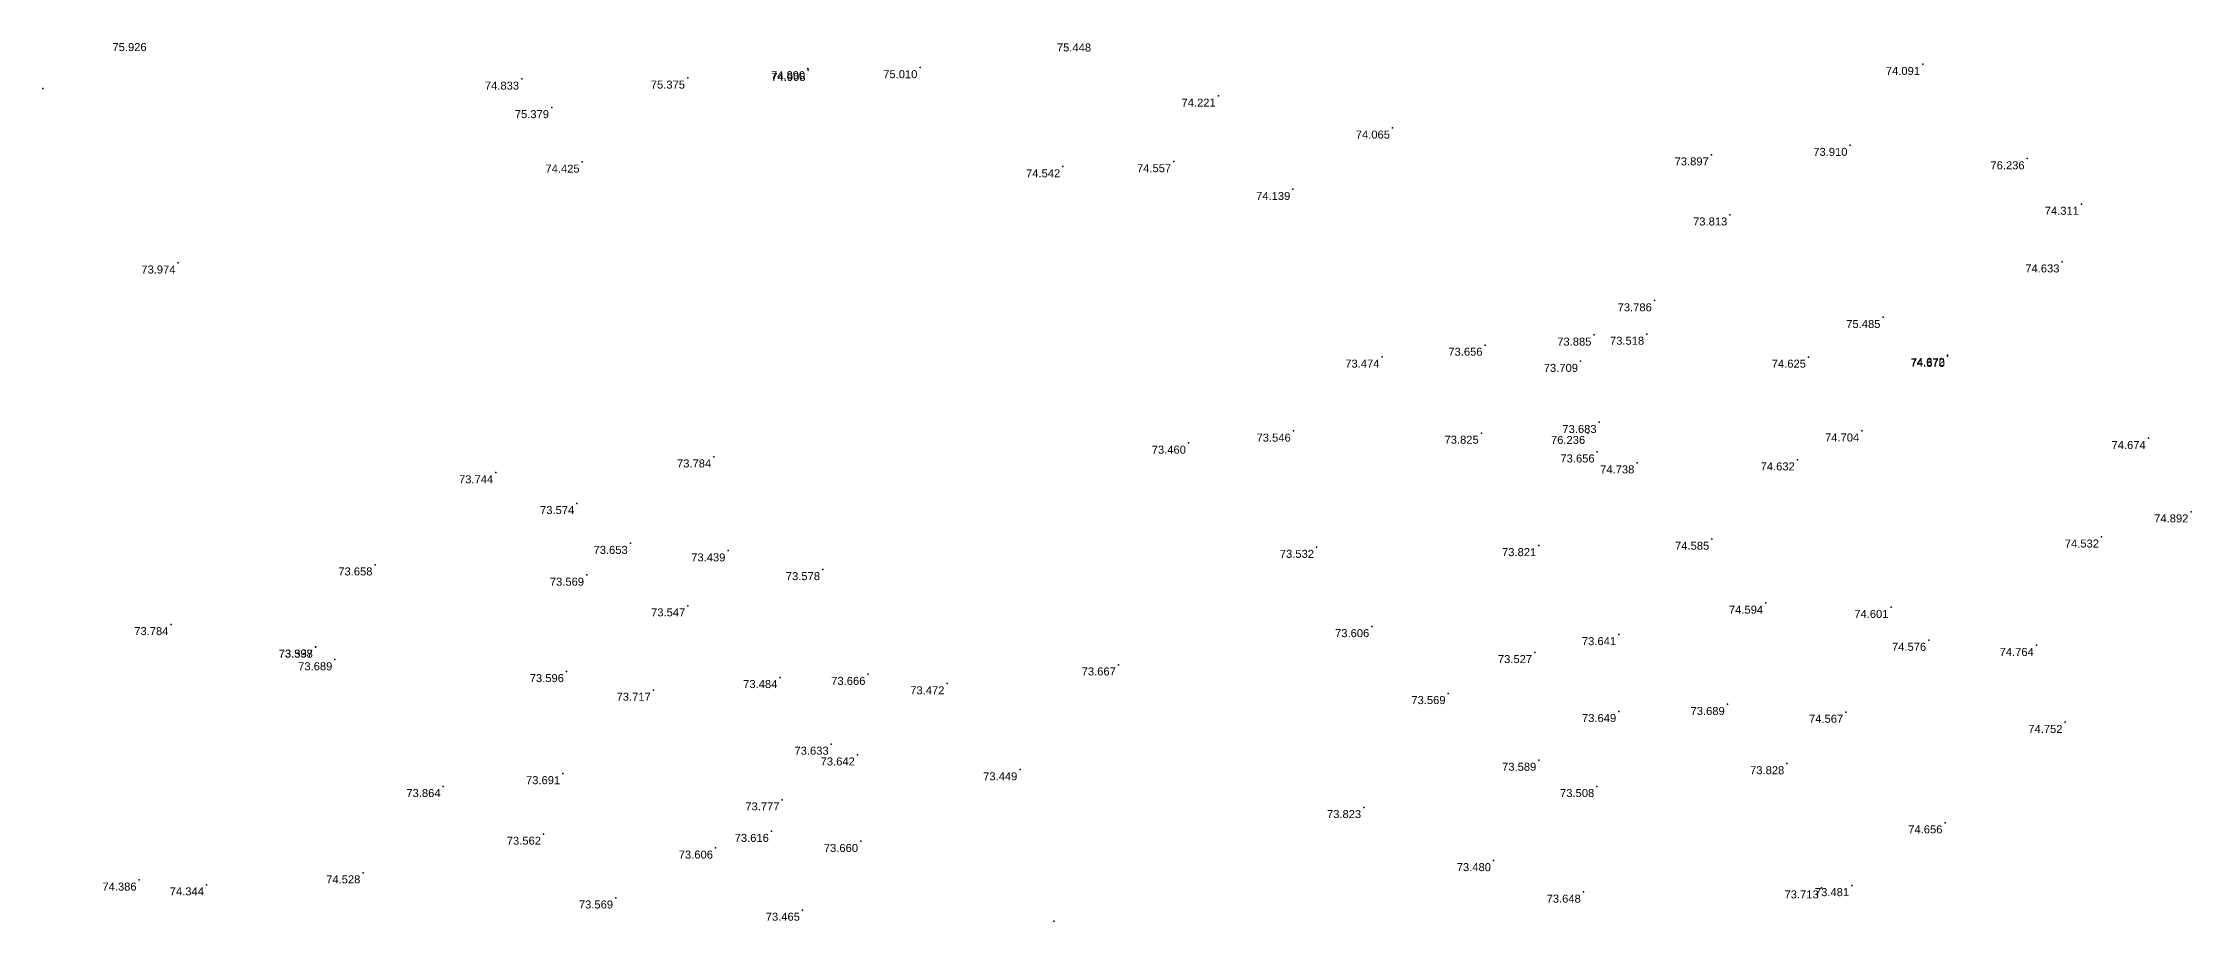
# Model space of a CAD drawing. Header units: millimetres. Extents: x 706139 to 707011, y 753722 to 954403.
# Drawn here: x 706370.1 to 706450.6, y 954079.9 to 954112.8 of the extents above; entities that cross this region are included whole.
import ezdxf
from ezdxf.enums import TextEntityAlignment as Align

# ---------------------------------------------------------------- set-up
doc = ezdxf.new("R2010")
doc.units = ezdxf.units.MM
doc.linetypes.add('SOLID_LINE', pattern=[0])
doc.layers.add('Height', color=7, linetype='Continuous')
doc.styles.get("Standard").update_dxf_attribs({"font": 'arial.ttf'})

msp = doc.modelspace()

# ---------------------------------------------------------------- linework, layer by layer
at = {"color": 0, "linetype": 'SOLID_LINE'}
for p in [(706440.5427, 954112.0147, 74.0911), (706440.5427, 954112.0147, 74.0911), (706440.5427, 954112.0147, 74.0911), (706388.0239, 954111.4641, 74.8327), (706388.0239, 954111.4641, 74.8327), (706388.0239, 954111.4641, 74.8327), (706394.245, 954111.5017, 75.3751), (706394.245, 954111.5017, 75.3751), (706394.245, 954111.5017, 75.3751), (706398.7486, 954111.8546, 74.8897), (706398.7486, 954111.8546, 74.8897), (706398.7486, 954111.8546, 74.8897), (706398.7621, 954111.7902, 74.9083), (706398.7621, 954111.7902, 74.9083), (706398.7621, 954111.7902, 74.9083), (706402.9561, 954111.8919, 75.0104), (706402.9561, 954111.8919, 75.0104), (706402.9561, 954111.8919, 75.0104), (706370.0763, 954111.1073, 79.1359), (706370.0763, 954111.1073, 79.1359), (706370.0763, 954111.1073, 79.1359), (706389.147, 954110.3937, 75.3789), (706389.147, 954110.3937, 75.3789), (706389.147, 954110.3937, 75.3789), (706414.1382, 954110.8256, 74.2209), (706414.1382, 954110.8256, 74.2209), (706414.1382, 954110.8256, 74.2209), (706420.6727, 954109.628, 74.0654), (706420.6727, 954109.628, 74.0654), (706420.6727, 954109.628, 74.0654), (706437.8224, 954108.9817, 73.9096), (706437.8224, 954108.9817, 73.9096), (706437.8224, 954108.9817, 73.9096), (706390.294, 954108.3529, 74.4247), (706390.294, 954108.3529, 74.4247), (706390.294, 954108.3529, 74.4247), (706408.3101, 954108.177, 74.5419), (706408.3101, 954108.177, 74.5419), (706408.3101, 954108.177, 74.5419), (706412.4687, 954108.3689, 74.5566), (706412.4687, 954108.3689, 74.5566), (706412.4687, 954108.3689, 74.5566), (706432.6226, 954108.6234, 73.8973), (706432.6226, 954108.6234, 73.8973), (706432.6226, 954108.6234, 73.8973), (706444.4632, 954108.4759, 76.2355), (706444.4632, 954108.4759, 76.2355), (706444.4632, 954108.4759, 76.2355), (706416.9361, 954107.3278, 74.139), (706416.9361, 954107.3278, 74.139), (706416.9361, 954107.3278, 74.139), (706433.3165, 954106.3719, 73.8126), (706433.3165, 954106.3719, 73.8126), (706433.3165, 954106.3719, 73.8126), (706446.4978, 954106.7725, 74.3107), (706446.4978, 954106.7725, 74.3107), (706446.4978, 954106.7725, 74.3107), (706375.1453, 954104.5716, 73.9741), (706375.1453, 954104.5716, 73.9741), (706375.1453, 954104.5716, 73.9741), (706445.7702, 954104.6121, 74.6329), (706445.7702, 954104.6121, 74.6329), (706445.7702, 954104.6121, 74.6329), (706430.4881, 954103.1545, 73.7861), (706430.4881, 954103.1545, 73.7861), (706430.4881, 954103.1545, 73.7861), (706439.0572, 954102.5303, 75.4849), (706439.0572, 954102.5303, 75.4849), (706439.0572, 954102.5303, 75.4849), (706428.2241, 954101.8693, 73.8845), (706428.2241, 954101.8693, 73.8845), (706428.2241, 954101.8693, 73.8845), (706430.2012, 954101.9023, 73.518), (706430.2012, 954101.9023, 73.518), (706430.2012, 954101.9023, 73.518), (706420.2786, 954101.0443, 73.4742), (706420.2786, 954101.0443, 73.4742), (706420.2786, 954101.0443, 73.4742), (706424.1416, 954101.4902, 73.6561), (706424.1416, 954101.4902, 73.6561), (706424.1416, 954101.4902, 73.6561), (706427.7201, 954100.885, 73.7088), (706427.7201, 954100.885, 73.7088), (706427.7201, 954100.885, 73.7088), (706436.2646, 954101.0418, 74.6246), (706436.2646, 954101.0418, 74.6246), (706436.2646, 954101.0418, 74.6246), (706441.471, 954101.1095, 74.6724), (706441.471, 954101.1095, 74.6724), (706441.471, 954101.1095, 74.6724), (706441.4763, 954101.0716, 74.8699), (706441.4763, 954101.0716, 74.8699), (706441.4763, 954101.0716, 74.8699), (706428.4174, 954098.5944, 73.6833), (706428.4174, 954098.5944, 73.6833), (706428.4174, 954098.5944, 73.6833), (706413.0232, 954097.8193, 73.4597), (706413.0232, 954097.8193, 73.4597), (706413.0232, 954097.8193, 73.4597), (706416.9521, 954098.2702, 73.5455), (706416.9521, 954098.2702, 73.5455), (706416.9521, 954098.2702, 73.5455), (706423.9989, 954098.1913, 73.8252), (706423.9989, 954098.1913, 73.8252), (706423.9989, 954098.1913, 73.8252), (706427.989, 954098.1841, 76.2358), (706427.989, 954098.1841, 76.2358), (706427.989, 954098.1841, 76.2358), (706428.3437, 954097.4899, 73.6559), (706428.3437, 954097.4899, 73.6559), (706428.3437, 954097.4899, 73.6559), (706438.262, 954098.2754, 74.7041), (706438.262, 954098.2754, 74.7041), (706438.262, 954098.2754, 74.7041), (706449.0044, 954097.9948, 74.6741), (706449.0044, 954097.9948, 74.6741), (706449.0044, 954097.9948, 74.6741), (706387.0532, 954096.7086, 73.7439), (706387.0532, 954096.7086, 73.7439), (706387.0532, 954096.7086, 73.7439), (706395.2265, 954097.3031, 73.7842), (706395.2265, 954097.3031, 73.7842), (706395.2265, 954097.3031, 73.7842), (706429.8331, 954097.0794, 74.7376), (706429.8331, 954097.0794, 74.7376), (706429.8331, 954097.0794, 74.7376), (706435.8481, 954097.1911, 74.6322), (706435.8481, 954097.1911, 74.6322), (706435.8481, 954097.1911, 74.6322), (706390.093, 954095.5555, 73.5737), (706390.093, 954095.5555, 73.5737), (706390.093, 954095.5555, 73.5737), (706450.602, 954095.2439, 74.892), (706450.602, 954095.2439, 74.892), (706450.602, 954095.2439, 74.892), (706447.2513, 954094.3021, 74.5323), (706447.2513, 954094.3021, 74.5323), (706447.2513, 954094.3021, 74.5323), (706392.0976, 954094.0632, 73.6533), (706392.0976, 954094.0632, 73.6533), (706392.0976, 954094.0632, 73.6533), (706395.7597, 954093.7839, 73.4387), (706395.7597, 954093.7839, 73.4387), (706395.7597, 954093.7839, 73.4387), (706417.8241, 954093.9144, 73.5324), (706417.8241, 954093.9144, 73.5324), (706417.8241, 954093.9144, 73.5324), (706426.1546, 954093.9783, 73.8208), (706426.1546, 954093.9783, 73.8208), (706426.1546, 954093.9783, 73.8208), (706432.6401, 954094.219, 74.5852), (706432.6401, 954094.219, 74.5852), (706432.6401, 954094.219, 74.5852), (706382.5291, 954093.2556, 73.6577), (706382.5291, 954093.2556, 73.6577), (706382.5291, 954093.2556, 73.6577), (706390.461, 954092.872, 73.5688), (706390.461, 954092.872, 73.5688), (706390.461, 954092.872, 73.5688), (706399.3061, 954093.079, 73.578), (706399.3061, 954093.079, 73.578), (706399.3061, 954093.079, 73.578), (706394.255, 954091.7216, 73.5466), (706394.255, 954091.7216, 73.5466), (706394.255, 954091.7216, 73.5466), (706434.6603, 954091.8231, 74.5943), (706434.6603, 954091.8231, 74.5943), (706434.6603, 954091.8231, 74.5943), (706439.3595, 954091.662, 74.6012), (706439.3595, 954091.662, 74.6012), (706439.3595, 954091.662, 74.6012), (706374.8796, 954091.0178, 73.7843), (706374.8796, 954091.0178, 73.7843), (706374.8796, 954091.0178, 73.7843), (706419.896, 954090.9424, 73.606), (706419.896, 954090.9424, 73.606), (706419.896, 954090.9424, 73.606), (706429.1488, 954090.6421, 73.6415), (706429.1488, 954090.6421, 73.6415), (706429.1488, 954090.6421, 73.6415), (706440.7728, 954090.4309, 74.576), (706440.7728, 954090.4309, 74.576), (706440.7728, 954090.4309, 74.576), (706444.8074, 954090.2373, 74.7641), (706444.8074, 954090.2373, 74.7641), (706444.8074, 954090.2373, 74.7641), (706380.2931, 954090.1719, 73.3985), (706380.2931, 954090.1719, 73.3985), (706380.2931, 954090.1719, 73.3985), (706380.2998, 954090.1792, 73.5368), (706380.2998, 954090.1792, 73.5368), (706380.2998, 954090.1792, 73.5368), (706381.024, 954089.7009, 73.6888), (706381.024, 954089.7009, 73.6888), (706381.024, 954089.7009, 73.6888), (706410.3959, 954089.507, 73.6672), (706410.3959, 954089.507, 73.6672), (706410.3959, 954089.507, 73.6672), (706425.9999, 954089.9706, 73.527), (706425.9999, 954089.9706, 73.527), (706425.9999, 954089.9706, 73.527), (706389.7067, 954089.2571, 73.5964), (706389.7067, 954089.2571, 73.5964), (706389.7067, 954089.2571, 73.5964), (706397.7069, 954089.0336, 73.4843), (706397.7069, 954089.0336, 73.4843), (706397.7069, 954089.0336, 73.4843), (706401.0088, 954089.1534, 73.666), (706401.0088, 954089.1534, 73.666), (706401.0088, 954089.1534, 73.666), (706403.9708, 954088.8013, 73.4717), (706403.9708, 954088.8013, 73.4717), (706403.9708, 954088.8013, 73.4717), (706392.9624, 954088.5602, 73.7173), (706392.9624, 954088.5602, 73.7173), (706392.9624, 954088.5602, 73.7173), (706422.7557, 954088.4337, 73.5688), (706422.7557, 954088.4337, 73.5688), (706422.7557, 954088.4337, 73.5688), (706433.2216, 954088.0251, 73.689), (706433.2216, 954088.0251, 73.689), (706433.2216, 954088.0251, 73.689), (706429.1514, 954087.7611, 73.649), (706429.1514, 954087.7611, 73.649), (706429.1514, 954087.7611, 73.649), (706437.6632, 954087.7337, 74.5671), (706437.6632, 954087.7337, 74.5671), (706437.6632, 954087.7337, 74.5671), (706445.8839, 954087.3513, 74.7516), (706445.8839, 954087.3513, 74.7516), (706445.8839, 954087.3513, 74.7516), (706399.6294, 954086.5357, 73.6331), (706399.6294, 954086.5357, 73.6331), (706399.6294, 954086.5357, 73.6331), (706389.5652, 954085.432, 73.6908), (706389.5652, 954085.432, 73.6908), (706389.5652, 954085.432, 73.6908), (706400.6114, 954086.1345, 73.6418), (706400.6114, 954086.1345, 73.6418), (706400.6114, 954086.1345, 73.6418), (706406.7033, 954085.5769, 73.4487), (706406.7033, 954085.5769, 73.4487), (706406.7033, 954085.5769, 73.4487), (706426.1572, 954085.9351, 73.5889), (706426.1572, 954085.9351, 73.5889), (706426.1572, 954085.9351, 73.5889), (706435.4531, 954085.8046, 73.8278), (706435.4531, 954085.8046, 73.8278), (706435.4531, 954085.8046, 73.8278), (706385.0821, 954084.9485, 73.8643), (706385.0821, 954084.9485, 73.8643), (706385.0821, 954084.9485, 73.8643), (706428.3293, 954084.9505, 73.5079), (706428.3293, 954084.9505, 73.5079), (706428.3293, 954084.9505, 73.5079), (706397.7877, 954084.4494, 73.7771), (706397.7877, 954084.4494, 73.7771), (706397.7877, 954084.4494, 73.7771), (706419.5918, 954084.1618, 73.8228), (706419.5918, 954084.1618, 73.8228), (706419.5918, 954084.1618, 73.8228), (706388.8455, 954083.1644, 73.5621), (706388.8455, 954083.1644, 73.5621), (706388.8455, 954083.1644, 73.5621), (706397.3877, 954083.2686, 73.6156), (706397.3877, 954083.2686, 73.6156), (706397.3877, 954083.2686, 73.6156), (706441.3824, 954083.5872, 74.6559), (706441.3824, 954083.5872, 74.6559), (706441.3824, 954083.5872, 74.6559), (706395.2923, 954082.6429, 73.6065), (706395.2923, 954082.6429, 73.6065), (706395.2923, 954082.6429, 73.6065), (706400.7309, 954082.8914, 73.6602), (706400.7309, 954082.8914, 73.6602), (706400.7309, 954082.8914, 73.6602), (706373.6861, 954081.4437, 74.3865), (706373.6861, 954081.4437, 74.3865), (706373.6861, 954081.4437, 74.3865), (706382.0748, 954081.7151, 74.5275), (706382.0748, 954081.7151, 74.5275), (706382.0748, 954081.7151, 74.5275), (706424.4578, 954082.1726, 73.4796), (706424.4578, 954082.1726, 73.4796), (706424.4578, 954082.1726, 73.4796), (706376.212, 954081.2649, 74.344), (706376.212, 954081.2649, 74.344), (706376.212, 954081.2649, 74.344), (706391.548, 954080.7735, 73.5692), (706391.548, 954080.7735, 73.5692), (706391.548, 954080.7735, 73.5692), (706427.8252, 954080.9917, 73.6479), (706427.8252, 954080.9917, 73.6479), (706427.8252, 954080.9917, 73.6479), (706436.7451, 954081.1512, 73.7131), (706436.7451, 954081.1512, 73.7131), (706436.7451, 954081.1512, 73.7131), (706437.8838, 954081.2353, 73.4807), (706437.8838, 954081.2353, 73.4807), (706437.8838, 954081.2353, 73.4807), (706398.5531, 954080.3146, 73.4648), (706398.5531, 954080.3146, 73.4648), (706398.5531, 954080.3146, 73.4648), (706407.9691, 954079.9026, 73.4966), (706407.9691, 954079.9026, 73.4966), (706407.9691, 954079.9026, 73.4966)]:
    msp.add_point(p, dxfattribs=at)

# ---------------------------------------------------------------- texts
at = {"layer": 'Height', "color": 4, "linetype": 'SOLID_LINE'}
for s, p in [('75.926', (706373.9629, 954112.8075, 75.9262)), ('75.926', (706373.9629, 954112.8075, 75.9262)), ('75.926', (706373.9629, 954112.8075, 75.9262)), ('75.448', (706409.3672, 954112.7938, 75.4484)), ('75.448', (706409.3672, 954112.7938, 75.4484)), ('75.448', (706409.3672, 954112.7938, 75.4484)), ('74.833', (706387.9239, 954111.3641, 74.8327)), ('74.833', (706387.9239, 954111.3641, 74.8327)), ('74.833', (706387.9239, 954111.3641, 74.8327)), ('75.375', (706394.145, 954111.4017, 75.3751)), ('75.375', (706394.145, 954111.4017, 75.3751)), ('75.375', (706394.145, 954111.4017, 75.3751)), ('74.890', (706398.6486, 954111.7546, 74.8897)), ('74.890', (706398.6486, 954111.7546, 74.8897)), ('74.890', (706398.6486, 954111.7546, 74.8897)), ('74.908', (706398.6621, 954111.6902, 74.9083)), ('74.908', (706398.6621, 954111.6902, 74.9083)), ('74.908', (706398.6621, 954111.6902, 74.9083)), ('75.010', (706402.8561, 954111.7919, 75.0104)), ('75.010', (706402.8561, 954111.7919, 75.0104)), ('75.010', (706402.8561, 954111.7919, 75.0104)), ('74.091', (706440.4427, 954111.9147, 74.0911)), ('74.091', (706440.4427, 954111.9147, 74.0911)), ('74.091', (706440.4427, 954111.9147, 74.0911)), ('74.221', (706414.0382, 954110.7256, 74.2209)), ('74.221', (706414.0382, 954110.7256, 74.2209)), ('74.221', (706414.0382, 954110.7256, 74.2209)), ('75.379', (706389.047, 954110.2937, 75.3789)), ('75.379', (706389.047, 954110.2937, 75.3789)), ('75.379', (706389.047, 954110.2937, 75.3789)), ('74.065', (706420.5727, 954109.528, 74.0654)), ('74.065', (706420.5727, 954109.528, 74.0654)), ('74.065', (706420.5727, 954109.528, 74.0654)), ('73.910', (706437.7224, 954108.8817, 73.9096)), ('73.910', (706437.7224, 954108.8817, 73.9096)), ('73.910', (706437.7224, 954108.8817, 73.9096)), ('74.425', (706390.194, 954108.2529, 74.4247)), ('74.425', (706390.194, 954108.2529, 74.4247)), ('74.425', (706390.194, 954108.2529, 74.4247)), ('74.542', (706408.2101, 954108.077, 74.5419)), ('74.542', (706408.2101, 954108.077, 74.5419)), ('74.542', (706408.2101, 954108.077, 74.5419)), ('74.557', (706412.3687, 954108.2689, 74.5566)), ('74.557', (706412.3687, 954108.2689, 74.5566)), ('74.557', (706412.3687, 954108.2689, 74.5566)), ('73.897', (706432.5226, 954108.5234, 73.8973)), ('73.897', (706432.5226, 954108.5234, 73.8973)), ('73.897', (706432.5226, 954108.5234, 73.8973)), ('76.236', (706444.3632, 954108.3759, 76.2355)), ('76.236', (706444.3632, 954108.3759, 76.2355)), ('76.236', (706444.3632, 954108.3759, 76.2355)), ('74.139', (706416.8361, 954107.2278, 74.139)), ('74.139', (706416.8361, 954107.2278, 74.139)), ('74.139', (706416.8361, 954107.2278, 74.139)), ('74.311', (706446.3978, 954106.6725, 74.3107)), ('74.311', (706446.3978, 954106.6725, 74.3107)), ('74.311', (706446.3978, 954106.6725, 74.3107)), ('73.813', (706433.2165, 954106.2719, 73.8126)), ('73.813', (706433.2165, 954106.2719, 73.8126)), ('73.813', (706433.2165, 954106.2719, 73.8126)), ('73.974', (706375.0453, 954104.4716, 73.9741)), ('73.974', (706375.0453, 954104.4716, 73.9741)), ('73.974', (706375.0453, 954104.4716, 73.9741)), ('74.633', (706445.6702, 954104.5121, 74.6329)), ('74.633', (706445.6702, 954104.5121, 74.6329)), ('74.633', (706445.6702, 954104.5121, 74.6329)), ('73.786', (706430.3881, 954103.0545, 73.7861)), ('73.786', (706430.3881, 954103.0545, 73.7861)), ('73.786', (706430.3881, 954103.0545, 73.7861)), ('75.485', (706438.9572, 954102.4303, 75.4849)), ('75.485', (706438.9572, 954102.4303, 75.4849)), ('75.485', (706438.9572, 954102.4303, 75.4849)), ('73.885', (706428.1241, 954101.7693, 73.8845)), ('73.885', (706428.1241, 954101.7693, 73.8845)), ('73.885', (706428.1241, 954101.7693, 73.8845)), ('73.518', (706430.1012, 954101.8023, 73.518)), ('73.518', (706430.1012, 954101.8023, 73.518)), ('73.518', (706430.1012, 954101.8023, 73.518)), ('73.474', (706420.1786, 954100.9443, 73.4742)), ('73.474', (706420.1786, 954100.9443, 73.4742)), ('73.474', (706420.1786, 954100.9443, 73.4742)), ('73.656', (706424.0416, 954101.3902, 73.6561)), ('73.656', (706424.0416, 954101.3902, 73.6561)), ('73.656', (706424.0416, 954101.3902, 73.6561)), ('73.709', (706427.6201, 954100.785, 73.7088)), ('73.709', (706427.6201, 954100.785, 73.7088)), ('73.709', (706427.6201, 954100.785, 73.7088)), ('74.625', (706436.1646, 954100.9418, 74.6246)), ('74.625', (706436.1646, 954100.9418, 74.6246)), ('74.625', (706436.1646, 954100.9418, 74.6246)), ('74.672', (706441.371, 954101.0095, 74.6724)), ('74.672', (706441.371, 954101.0095, 74.6724)), ('74.672', (706441.371, 954101.0095, 74.6724)), ('74.870', (706441.3763, 954100.9716, 74.8699)), ('74.870', (706441.3763, 954100.9716, 74.8699)), ('74.870', (706441.3763, 954100.9716, 74.8699)), ('73.683', (706428.3174, 954098.4944, 73.6833)), ('73.683', (706428.3174, 954098.4944, 73.6833)), ('73.683', (706428.3174, 954098.4944, 73.6833)), ('73.460', (706412.9232, 954097.7193, 73.4597)), ('73.460', (706412.9232, 954097.7193, 73.4597)), ('73.460', (706412.9232, 954097.7193, 73.4597)), ('73.546', (706416.8521, 954098.1702, 73.5455)), ('73.546', (706416.8521, 954098.1702, 73.5455)), ('73.546', (706416.8521, 954098.1702, 73.5455)), ('73.825', (706423.8989, 954098.0913, 73.8252)), ('73.825', (706423.8989, 954098.0913, 73.8252)), ('73.825', (706423.8989, 954098.0913, 73.8252)), ('76.236', (706427.889, 954098.0841, 76.2358)), ('76.236', (706427.889, 954098.0841, 76.2358)), ('76.236', (706427.889, 954098.0841, 76.2358)), ('74.704', (706438.162, 954098.1754, 74.7041)), ('74.704', (706438.162, 954098.1754, 74.7041)), ('74.704', (706438.162, 954098.1754, 74.7041)), ('74.674', (706448.9044, 954097.8948, 74.6741)), ('74.674', (706448.9044, 954097.8948, 74.6741)), ('74.674', (706448.9044, 954097.8948, 74.6741)), ('73.784', (706395.1265, 954097.2031, 73.7842)), ('73.784', (706395.1265, 954097.2031, 73.7842)), ('73.784', (706395.1265, 954097.2031, 73.7842)), ('73.656', (706428.2437, 954097.3899, 73.6559)), ('73.656', (706428.2437, 954097.3899, 73.6559)), ('73.656', (706428.2437, 954097.3899, 73.6559)), ('74.738', (706429.7331, 954096.9794, 74.7376)), ('74.738', (706429.7331, 954096.9794, 74.7376)), ('74.738', (706429.7331, 954096.9794, 74.7376)), ('74.632', (706435.7481, 954097.0911, 74.6322)), ('74.632', (706435.7481, 954097.0911, 74.6322)), ('74.632', (706435.7481, 954097.0911, 74.6322)), ('73.744', (706386.9532, 954096.6086, 73.7439)), ('73.744', (706386.9532, 954096.6086, 73.7439)), ('73.744', (706386.9532, 954096.6086, 73.7439)), ('73.574', (706389.993, 954095.4555, 73.5737)), ('73.574', (706389.993, 954095.4555, 73.5737)), ('73.574', (706389.993, 954095.4555, 73.5737)), ('74.892', (706450.502, 954095.1439, 74.892)), ('74.892', (706450.502, 954095.1439, 74.892)), ('74.892', (706450.502, 954095.1439, 74.892)), ('73.653', (706391.9976, 954093.9632, 73.6533)), ('73.653', (706391.9976, 954093.9632, 73.6533)), ('73.653', (706391.9976, 954093.9632, 73.6533)), ('73.439', (706395.6597, 954093.6839, 73.4387)), ('73.439', (706395.6597, 954093.6839, 73.4387)), ('73.439', (706395.6597, 954093.6839, 73.4387)), ('73.532', (706417.7241, 954093.8144, 73.5324)), ('73.532', (706417.7241, 954093.8144, 73.5324)), ('73.532', (706417.7241, 954093.8144, 73.5324)), ('73.821', (706426.0546, 954093.8783, 73.8208)), ('73.821', (706426.0546, 954093.8783, 73.8208)), ('73.821', (706426.0546, 954093.8783, 73.8208)), ('74.585', (706432.5401, 954094.119, 74.5852)), ('74.585', (706432.5401, 954094.119, 74.5852)), ('74.585', (706432.5401, 954094.119, 74.5852)), ('74.532', (706447.1513, 954094.2021, 74.5323)), ('74.532', (706447.1513, 954094.2021, 74.5323)), ('74.532', (706447.1513, 954094.2021, 74.5323)), ('73.658', (706382.4291, 954093.1556, 73.6577)), ('73.658', (706382.4291, 954093.1556, 73.6577)), ('73.658', (706382.4291, 954093.1556, 73.6577)), ('73.569', (706390.361, 954092.772, 73.5688)), ('73.569', (706390.361, 954092.772, 73.5688)), ('73.569', (706390.361, 954092.772, 73.5688)), ('73.578', (706399.2061, 954092.979, 73.578)), ('73.578', (706399.2061, 954092.979, 73.578)), ('73.578', (706399.2061, 954092.979, 73.578)), ('73.547', (706394.155, 954091.6216, 73.5466)), ('73.547', (706394.155, 954091.6216, 73.5466)), ('73.547', (706394.155, 954091.6216, 73.5466)), ('74.594', (706434.5603, 954091.7231, 74.5943)), ('74.594', (706434.5603, 954091.7231, 74.5943)), ('74.594', (706434.5603, 954091.7231, 74.5943)), ('74.601', (706439.2595, 954091.562, 74.6012)), ('74.601', (706439.2595, 954091.562, 74.6012)), ('74.601', (706439.2595, 954091.562, 74.6012)), ('73.784', (706374.7796, 954090.9178, 73.7843)), ('73.784', (706374.7796, 954090.9178, 73.7843)), ('73.784', (706374.7796, 954090.9178, 73.7843)), ('73.606', (706419.796, 954090.8424, 73.606)), ('73.606', (706419.796, 954090.8424, 73.606)), ('73.606', (706419.796, 954090.8424, 73.606)), ('73.641', (706429.0488, 954090.5421, 73.6415)), ('73.641', (706429.0488, 954090.5421, 73.6415)), ('73.641', (706429.0488, 954090.5421, 73.6415)), ('74.576', (706440.6728, 954090.3309, 74.576)), ('74.576', (706440.6728, 954090.3309, 74.576)), ('74.576', (706440.6728, 954090.3309, 74.576)), ('73.398', (706380.1931, 954090.0719, 73.3985)), ('73.398', (706380.1931, 954090.0719, 73.3985)), ('73.398', (706380.1931, 954090.0719, 73.3985)), ('73.537', (706380.1998, 954090.0792, 73.5368)), ('73.537', (706380.1998, 954090.0792, 73.5368)), ('73.537', (706380.1998, 954090.0792, 73.5368)), ('73.689', (706380.924, 954089.6009, 73.6888)), ('73.689', (706380.924, 954089.6009, 73.6888)), ('73.689', (706380.924, 954089.6009, 73.6888)), ('73.527', (706425.8999, 954089.8706, 73.527)), ('73.527', (706425.8999, 954089.8706, 73.527)), ('73.527', (706425.8999, 954089.8706, 73.527)), ('74.764', (706444.7074, 954090.1373, 74.7641)), ('74.764', (706444.7074, 954090.1373, 74.7641)), ('74.764', (706444.7074, 954090.1373, 74.7641)), ('73.596', (706389.6067, 954089.1571, 73.5964)), ('73.596', (706389.6067, 954089.1571, 73.5964)), ('73.596', (706389.6067, 954089.1571, 73.5964)), ('73.484', (706397.6069, 954088.9336, 73.4843)), ('73.484', (706397.6069, 954088.9336, 73.4843)), ('73.484', (706397.6069, 954088.9336, 73.4843)), ('73.666', (706400.9088, 954089.0534, 73.666)), ('73.666', (706400.9088, 954089.0534, 73.666)), ('73.666', (706400.9088, 954089.0534, 73.666)), ('73.472', (706403.8708, 954088.7013, 73.4717)), ('73.472', (706403.8708, 954088.7013, 73.4717)), ('73.472', (706403.8708, 954088.7013, 73.4717)), ('73.667', (706410.2959, 954089.407, 73.6672)), ('73.667', (706410.2959, 954089.407, 73.6672)), ('73.667', (706410.2959, 954089.407, 73.6672)), ('73.717', (706392.8624, 954088.4602, 73.7173)), ('73.717', (706392.8624, 954088.4602, 73.7173)), ('73.717', (706392.8624, 954088.4602, 73.7173)), ('73.569', (706422.6557, 954088.3337, 73.5688)), ('73.569', (706422.6557, 954088.3337, 73.5688)), ('73.569', (706422.6557, 954088.3337, 73.5688)), ('73.689', (706433.1216, 954087.9251, 73.689)), ('73.689', (706433.1216, 954087.9251, 73.689)), ('73.689', (706433.1216, 954087.9251, 73.689)), ('73.649', (706429.0514, 954087.6611, 73.649)), ('73.649', (706429.0514, 954087.6611, 73.649)), ('73.649', (706429.0514, 954087.6611, 73.649)), ('74.567', (706437.5632, 954087.6337, 74.5671)), ('74.567', (706437.5632, 954087.6337, 74.5671)), ('74.567', (706437.5632, 954087.6337, 74.5671)), ('74.752', (706445.7839, 954087.2513, 74.7516)), ('74.752', (706445.7839, 954087.2513, 74.7516)), ('74.752', (706445.7839, 954087.2513, 74.7516)), ('73.633', (706399.5294, 954086.4357, 73.6331)), ('73.633', (706399.5294, 954086.4357, 73.6331)), ('73.633', (706399.5294, 954086.4357, 73.6331)), ('73.642', (706400.5114, 954086.0345, 73.6418)), ('73.642', (706400.5114, 954086.0345, 73.6418)), ('73.642', (706400.5114, 954086.0345, 73.6418)), ('73.449', (706406.6033, 954085.4769, 73.4487)), ('73.449', (706406.6033, 954085.4769, 73.4487)), ('73.449', (706406.6033, 954085.4769, 73.4487)), ('73.589', (706426.0572, 954085.8351, 73.5889)), ('73.589', (706426.0572, 954085.8351, 73.5889)), ('73.589', (706426.0572, 954085.8351, 73.5889)), ('73.828', (706435.3531, 954085.7046, 73.8278)), ('73.828', (706435.3531, 954085.7046, 73.8278)), ('73.828', (706435.3531, 954085.7046, 73.8278)), ('73.864', (706384.9821, 954084.8485, 73.8643)), ('73.864', (706384.9821, 954084.8485, 73.8643)), ('73.864', (706384.9821, 954084.8485, 73.8643)), ('73.691', (706389.4652, 954085.332, 73.6908)), ('73.691', (706389.4652, 954085.332, 73.6908)), ('73.691', (706389.4652, 954085.332, 73.6908)), ('73.508', (706428.2293, 954084.8505, 73.5079)), ('73.508', (706428.2293, 954084.8505, 73.5079)), ('73.508', (706428.2293, 954084.8505, 73.5079)), ('73.777', (706397.6877, 954084.3494, 73.7771)), ('73.777', (706397.6877, 954084.3494, 73.7771)), ('73.777', (706397.6877, 954084.3494, 73.7771)), ('73.823', (706419.4918, 954084.0618, 73.8228)), ('73.823', (706419.4918, 954084.0618, 73.8228)), ('73.823', (706419.4918, 954084.0618, 73.8228)), ('73.562', (706388.7455, 954083.0644, 73.5621)), ('73.562', (706388.7455, 954083.0644, 73.5621)), ('73.562', (706388.7455, 954083.0644, 73.5621)), ('73.616', (706397.2877, 954083.1686, 73.6156)), ('73.616', (706397.2877, 954083.1686, 73.6156)), ('73.616', (706397.2877, 954083.1686, 73.6156)), ('74.656', (706441.2824, 954083.4872, 74.6559)), ('74.656', (706441.2824, 954083.4872, 74.6559)), ('74.656', (706441.2824, 954083.4872, 74.6559)), ('73.606', (706395.1923, 954082.5429, 73.6065)), ('73.606', (706395.1923, 954082.5429, 73.6065)), ('73.606', (706395.1923, 954082.5429, 73.6065)), ('73.660', (706400.6309, 954082.7914, 73.6602)), ('73.660', (706400.6309, 954082.7914, 73.6602)), ('73.660', (706400.6309, 954082.7914, 73.6602)), ('74.528', (706381.9748, 954081.6151, 74.5275)), ('74.528', (706381.9748, 954081.6151, 74.5275)), ('74.528', (706381.9748, 954081.6151, 74.5275)), ('73.480', (706424.3578, 954082.0726, 73.4796)), ('73.480', (706424.3578, 954082.0726, 73.4796)), ('73.480', (706424.3578, 954082.0726, 73.4796)), ('74.386', (706373.5861, 954081.3437, 74.3865)), ('74.386', (706373.5861, 954081.3437, 74.3865)), ('74.386', (706373.5861, 954081.3437, 74.3865)), ('74.344', (706376.112, 954081.1649, 74.344)), ('74.344', (706376.112, 954081.1649, 74.344)), ('74.344', (706376.112, 954081.1649, 74.344)), ('73.569', (706391.448, 954080.6735, 73.5692)), ('73.569', (706391.448, 954080.6735, 73.5692)), ('73.569', (706391.448, 954080.6735, 73.5692)), ('73.648', (706427.7252, 954080.8917, 73.6479)), ('73.648', (706427.7252, 954080.8917, 73.6479)), ('73.648', (706427.7252, 954080.8917, 73.6479)), ('73.713', (706436.6451, 954081.0512, 73.7131)), ('73.713', (706436.6451, 954081.0512, 73.7131)), ('73.713', (706436.6451, 954081.0512, 73.7131)), ('73.481', (706437.7838, 954081.1353, 73.4807)), ('73.481', (706437.7838, 954081.1353, 73.4807)), ('73.481', (706437.7838, 954081.1353, 73.4807)), ('73.465', (706398.4531, 954080.2146, 73.4648)), ('73.465', (706398.4531, 954080.2146, 73.4648)), ('73.465', (706398.4531, 954080.2146, 73.4648))]:
    msp.add_text(s, height=0.3, dxfattribs=at).set_placement(p, align=Align.TOP_RIGHT)

doc.saveas('drawing.dxf')
